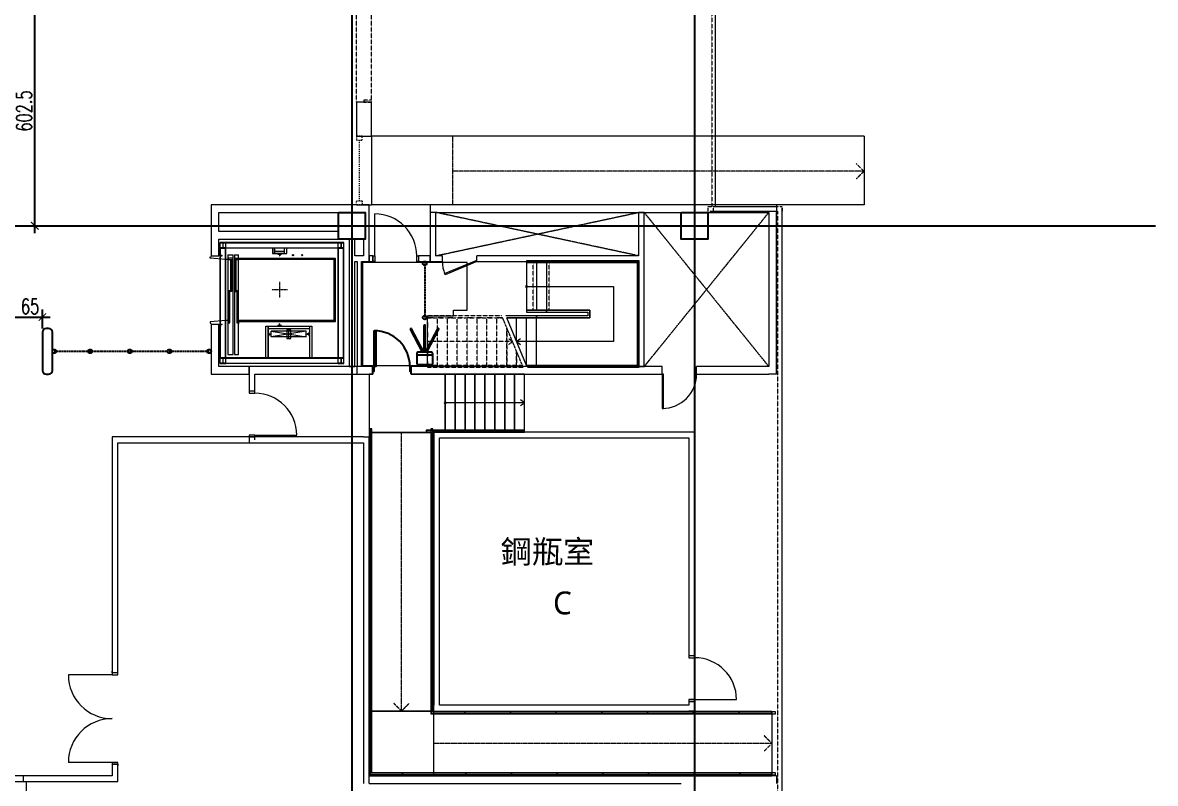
# Model space of a CAD drawing. Header units: millimetres. Extents: x -21841 to 195597, y -1659 to 112111.
# Drawn here: x 24395 to 27370, y 1535 to 3533 of the extents above; entities that cross this region are included whole.
import ezdxf
from ezdxf.enums import TextEntityAlignment as Align

# ---------------------------------------------------------------- set-up
doc = ezdxf.new("R2010")
doc.units = ezdxf.units.MM
for name, pattern in [('X-S-FAB-L10$0$CENTER', [0.017, 0.012, -0.0015, 0.002, -0.0015]), ('X-S-FAB-L10$0$COL-CEN-LIN', [3.25, 2.5, -0.25, 0.25, -0.25]), ('X-S-FAB-L10$0$HIDDEN', [0.4, 0.3, -0.1]), ('X-S-FAB-L10$0$JJP_虛線(退縮線、投影線、地下室範圍、非屬本工程、圖面分區)', [0.45, 0.3, -0.15]), ('X-S-FAB-L10$0$TAI_虛線', [5.644, 2.822, -2.822]), ('X-S-FAB-L10$0$虛線', [0.846667, 0.423333, -0.423333])]:
    doc.linetypes.add(name, pattern=pattern)
for name, color, linetype in [('0-FMCS', 6, 'Continuous'), ('X-S-FAB-L10$0$#2電梯_39_0', 8, 'Continuous'), ('X-S-FAB-L10$0$#2電梯_39_CAGE', 8, 'Continuous'), ('X-S-FAB-L10$0$#2電梯_39_CENTER', 8, 'Continuous'), ('X-S-FAB-L10$0$#2電梯_39_DIM', 8, 'Continuous'), ('X-S-FAB-L10$0$#2電梯_39_ELV', 8, 'Continuous'), ('X-S-FAB-L10$0$#2電梯_39_RC', 8, 'Continuous'), ('X-S-FAB-L10$0$#2電梯_39_STEEL2', 8, 'Continuous'), ('X-S-FAB-L10$0$#2電梯_39_WEIGHT', 8, 'Continuous'), ('X-S-FAB-L10$0$0-DIM-TXT', 8, 'Continuous'), ('X-S-FAB-L10$0$A-HIDE.50K辦公室', 8, 'Continuous'), ('X-S-FAB-L10$0$A-OBJE-2D', 8, 'X-S-FAB-L10$0$HIDDEN'), ('X-S-FAB-L10$0$A-RAIL', 8, 'Continuous'), ('X-S-FAB-L10$0$A-STRS', 8, 'Continuous'), ('X-S-FAB-L10$0$A-WALL-EX', 8, 'Continuous'), ('X-S-FAB-L10$0$A-WALL-EX.200K', 8, 'Continuous'), ('X-S-FAB-L10$0$A-WALL-IN', 8, 'Continuous'), ('X-S-FAB-L10$0$A-WALL-IN.200K', 8, 'Continuous'), ('X-S-FAB-L10$0$A-WALL-IN.200K拆除', 8, 'Continuous'), ('X-S-FAB-L10$0$A-ZONE.200K', 8, 'Continuous'), ('X-S-FAB-L10$0$BLOCK', 8, 'Continuous'), ('X-S-FAB-L10$0$CCL', 8, 'X-S-FAB-L10$0$COL-CEN-LIN'), ('X-S-FAB-L10$0$COL-S', 8, 'Continuous'), ('X-S-FAB-L10$0$Door', 8, 'Continuous'), ('X-S-FAB-L10$0$DW_Frame', 8, 'Continuous'), ('X-S-FAB-L10$0$S-SLAB-SHOW', 8, 'Continuous'), ('X-S-FAB-L10$0$管制設備-188K', 6, 'Continuous')]:
    doc.layers.add(name, color=color, linetype=linetype)
doc.styles.add('X-S-FAB-L10$0$CHINA', font='simplex.shx', dxfattribs={"width": 0.75, "bigfont": 'chineset.shx'})
doc.styles.add('X-S-FAB-L10$0$DimStyUse', font='romans.shx', dxfattribs={"width": 0.7})
doc.styles.add('X-S-FAB-L10$0$Standard', font='', dxfattribs={"width": 0.8})
doc.styles.add('X-S-FAB-L10$0$TG_NOTE_TEXT', font='simplex.shx', dxfattribs={"width": 0.75, "bigfont": 'chineset.shx'})
doc.styles.get('X-S-FAB-L10$0$Standard').set_extended_font_data('Microsoft JhengHei')

# ---------------------------------------------------------------- blocks, each defined once
blk = doc.blocks.new('X-S-FAB-L10$0$FAB2-L05')
at = {"layer": 'X-S-FAB-L10$0$CCL'}
for p, q in [((-900, 11005), (-900, 0)), ((0, 11005), (0, 0)), ((-26880, 3720), (1210, 3720))]:
    blk.add_line(p, q, dxfattribs=at)
at = {"layer": 'X-S-FAB-L10$0$COL-S'}
for points in [[(-935, 3755), (-865, 3755), (-865, 3685), (-935, 3685)], [(-35, 3755), (35, 3755), (35, 3685), (-35, 3685)]]:
    blk.add_lwpolyline(points, close=True, dxfattribs=at)
blk = doc.blocks.new('X-S-FAB-L10$0$鋼瓶室__房間編號__43_1', base_point=(26181.9, 1419.2))
at = {"layer": 'X-S-FAB-L10$0$A-ZONE.200K', "color": 154, "lineweight": 0, "style": 'X-S-FAB-L10$0$Standard'}
for tag, p in [('ROOM_NAME', (25816.5, 2173.5)), ('DUMMY_849', (25933.3, 2193.1)), ('DUMMY_850', (25790.6, 2063.3)), ('DUMMY_851', (25816.5, 2039))]:
    blk.add_attdef(tag, text='', height=60, dxfattribs=at).set_placement(p, align=Align.TOP_CENTER)
blk = doc.blocks.new('X-S-FAB-L10$0$矩形門洞口 24[45]_1')
at = {"layer": 'X-S-FAB-L10$0$Door', "color": 1, "lineweight": 0}
for p, q in [((25290, 2610), (25305, 2610)), ((25290, 2445), (25305, 2445))]:
    blk.add_line(p, q, dxfattribs=at)
blk = doc.blocks.new('X-S-FAB-L10$0$萬用門(22改)-REVISED[50]_1')
at = {"layer": 'X-S-FAB-L10$0$Door', "color": 4, "linetype": 'X-S-FAB-L10$0$JJP_虛線(退縮線、投影線、地下室範圍、非屬本工程、圖面分區)', "lineweight": 0}
for p, q in [((25271.442029, 3325), (25271.442029, 3725)), ((25290.942029, 3720), (25290.942029, 3725)), ((25290.942029, 3725), (25310.942029, 3725)), ((25310.942029, 3720), (25290.942029, 3720)), ((25310.942029, 3725), (25310.942029, 3720)), ((25310.942029, 3325), (25310.942029, 3725)), ((25310.942029, 3330), (25290.942029, 3330)), ((25290.942029, 3330), (25290.942029, 3325)), ((25290.942029, 3325), (25310.942029, 3325)), ((25310.942029, 3325), (25310.942029, 3330))]:
    blk.add_line(p, q, dxfattribs=at)
blk = doc.blocks.new('X-S-FAB-L10$0$金屬門 24[55]_1')
at = {"layer": 'X-S-FAB-L10$0$Door', "color": 1, "lineweight": 0}
for p, q in [((25320, 2921), (25320, 3031)), ((25315, 2921), (25320, 2921)), ((25315, 2906), (25315, 2921)), ((25315, 2921), (25315, 2906)), ((25315, 2921), (25315, 2906)), ((25320, 2921), (25320, 2906)), ((25430, 2906), (25430, 2921)), ((25430, 2921), (25435, 2921)), ((25435, 2921), (25435, 2906)), ((25435, 2921), (25435, 2906)), ((25435, 2921), (25435, 2906)), ((25320, 2906), (25315, 2906)), ((25435, 2906), (25430, 2906))]:
    blk.add_line(p, q, dxfattribs=at)
blk.add_arc((25320, 2921), 110, 0, 90, dxfattribs=at)
blk = doc.blocks.new('X-S-FAB-L10$0$金屬門 24[77]_1')
at = {"layer": 'X-S-FAB-L10$0$Door', "lineweight": 0}
for p, q in [((24990, 2565), (24990, 2560)), ((25005, 2565), (24990, 2565)), ((25005, 2565), (24990, 2565)), ((25005, 2565), (24990, 2565)), ((24990, 2560), (25005, 2560)), ((25005, 2560), (25005, 2565)), ((25005, 2450), (24990, 2450)), ((24990, 2450), (24990, 2445)), ((24990, 2445), (25005, 2445)), ((25005, 2445), (24990, 2445)), ((25005, 2445), (24990, 2445)), ((25005, 2445), (25005, 2450)), ((25005, 2450), (25115, 2450))]:
    blk.add_line(p, q, dxfattribs=at)
blk.add_arc((25005, 2450), 110, 0, 90, dxfattribs=at)
blk = doc.blocks.new('X-S-FAB-L10$0$萬用門(22改)-REVISED[59]_1')
at = {"layer": 'X-S-FAB-L10$0$Door', "linetype": 'X-S-FAB-L10$0$TAI_虛線', "lineweight": 0}
for p, q in [((25271.442029, 3235), (25271.442029, 3225)), ((25286.442029, 3235), (25271.442029, 3235)), ((25271.442029, 3225), (25286.442029, 3225)), ((25278.942029, 3225), (25278.942029, 3065)), ((25286.442029, 3225), (25286.442029, 3235)), ((25271.442029, 3055), (25271.442029, 3065)), ((25271.442029, 3065), (25286.442029, 3065)), ((25286.442029, 3065), (25286.442029, 3055)), ((25286.442029, 3055), (25271.442029, 3055))]:
    blk.add_line(p, q, dxfattribs=at)
blk = doc.blocks.new('X-S-FAB-L10$0$_ArchTick')
at = {"color": 0, "linetype": 'ByBlock', "const_width": 0.15}
blk.add_lwpolyline([(-0.5, -0.5), (0.5, 0.5)], dxfattribs=at)
blk = doc.blocks.new('X-S-FAB-L10')
for p, q in [((24426.711, 2980), (24426.711, 3622.5)), ((24395, 3000), (24446.711, 3000)), ((24447, 2730), (24447, 2780)), ((24362, 2760), (24467, 2760)), ((25315, 2610), (25315, 2630)), ((25415, 2610), (25415, 2630))]:
    blk.add_line(p, q)
blk.add_lwpolyline([(25318, 2630), (25318, 2724), (25322.375, 2724), (25322.375, 2630)], close=True)
blk.add_arc((25318, 2630), 94, 0, 90)
at = {"layer": 'X-S-FAB-L10$0$#2電梯_39_0', "lineweight": 0, "flags": 128}
for points in [[(24933.5, 2915.159), (24934.5, 2915.159), (24934.5, 2911.159), (24928.5, 2911.159), (24887.5, 2915.159), (24887.5, 2918.159), (24890.5, 2918.159)], [(24933.5, 2747.159), (24934.5, 2747.159), (24934.5, 2751.159), (24928.5, 2751.159), (24887.5, 2747.159), (24887.5, 2744.159), (24890.5, 2744.159)]]:
    blk.add_lwpolyline(points, dxfattribs=at)
at = {"layer": 'X-S-FAB-L10$0$#2電梯_39_CAGE', "lineweight": 0}
for p, q in [((24934, 2923.659), (24934, 2661.659)), ((24934, 2923.659), (24948, 2923.659)), ((24948, 2661.659), (24948, 2923.659)), ((24951, 2923.659), (24951, 2661.659)), ((24951, 2923.659), (24962, 2923.659)), ((24962, 2661.659), (24962, 2923.659)), ((24948, 2914.659), (24934, 2914.659)), ((24934, 2911.159), (24948, 2911.159)), ((24942.1, 2827.159), (24942.1, 2911.159)), ((24944.8, 2911.159), (24944.8, 2827.159)), ((24951, 2914.659), (25215.5, 2914.659)), ((24951, 2911.159), (24962, 2911.159)), ((24953.2, 2911.159), (24953.2, 2827.159)), ((24955.4, 2827.159), (24955.4, 2911.159)), ((24962, 2911.159), (24962, 2914.659)), ((25215.5, 2911.159), (24962, 2911.159)), ((25212, 2914.659), (25212, 2747.659)), ((25215.5, 2914.659), (25215.5, 2747.659)), ((24939.4, 2829.159), (24936.7, 2829.159)), ((24936.7, 2829.159), (24936.7, 2745.159)), ((24939.4, 2745.159), (24939.4, 2829.159)), ((24944.8, 2827.159), (24942.1, 2827.159)), ((24953.2, 2827.159), (24955.4, 2827.159)), ((24957.6, 2829.159), (24957.6, 2745.159)), ((24959.8, 2829.159), (24957.6, 2829.159)), ((24959.8, 2745.159), (24959.8, 2829.159)), ((24936.7, 2745.159), (24939.4, 2745.159)), ((24957.6, 2745.159), (24959.8, 2745.159)), ((25215.5, 2751.159), (24962, 2751.159)), ((25215.5, 2747.659), (24962, 2747.659)), ((24962, 2746.159), (24962, 2746.154)), ((24962, 2746.159), (24962, 2742.659)), ((25048, 2722.859), (25140, 2707.859)), ((25140, 2722.859), (25048, 2707.859)), ((24934, 2661.659), (24948, 2661.659)), ((24934, 2661.659), (24948, 2661.659)), ((24951, 2661.659), (24962, 2661.659))]:
    blk.add_line(p, q, dxfattribs=at)
at = {"layer": 'X-S-FAB-L10$0$#2電梯_39_CENTER', "linetype": 'X-S-FAB-L10$0$CENTER', "lineweight": 0}
for p, q in [((25090.859, 2831.159), (25049.141, 2831.159)), ((25070, 2852.177), (25070, 2810.46))]:
    blk.add_line(p, q, dxfattribs=at)
at = {"layer": 'X-S-FAB-L10$0$#2電梯_39_DIM', "lineweight": 0}
blk.add_line((25094, 2704.059), (25094, 2726.659), dxfattribs=at)
at = {"layer": 'X-S-FAB-L10$0$#2電梯_39_DIM', "lineweight": 0, "flags": 128}
blk.add_lwpolyline([(25099, 2704.059), (25099, 2726.659), (25089, 2726.659), (25089, 2704.059)], close=True, dxfattribs=at)
at = {"layer": 'X-S-FAB-L10$0$#2電梯_39_DIM', "lineweight": 0}
for centre in [(25105, 2922.659), (25129, 2922.659)]:
    blk.add_circle(centre, 1.5, dxfattribs=at)
at = {"layer": 'X-S-FAB-L10$0$#2電梯_39_ELV', "lineweight": 0}
for p, q in [((25239, 2956.159), (24914, 2956.159)), ((24914, 2941.159), (24914, 2956.159)), ((24914, 2637.659), (24914, 2956.159)), ((24929, 2637.659), (24929, 2956.159)), ((25224, 2637.659), (25224, 2956.159)), ((25239, 2637.659), (25239, 2956.159)), ((25239, 2941.159), (24914, 2941.159)), ((25239, 2652.659), (24914, 2652.659)), ((24914, 2637.659), (24914, 2652.659)), ((25239, 2637.659), (24914, 2637.659))]:
    blk.add_line(p, q, dxfattribs=at)
at = {"layer": 'X-S-FAB-L10$0$#2電梯_39_RC', "lineweight": 0}
for p, q in [((25065.55, 2926.859), (25074.45, 2926.859)), ((25065.55, 2926.859), (25065.55, 2925.359)), ((25065.55, 2925.359), (25069.2, 2925.359)), ((25069.2, 2925.359), (25069.2, 2920.659)), ((25069.2, 2920.659), (25070.8, 2920.659)), ((25070.8, 2925.359), (25070.8, 2920.659)), ((25070.8, 2925.359), (25074.45, 2925.359)), ((25074.45, 2926.859), (25074.45, 2925.359)), ((25065.55, 2736.459), (25065.55, 2737.959)), ((25069.2, 2737.959), (25065.55, 2737.959)), ((25069.2, 2737.959), (25069.2, 2742.659)), ((25070.8, 2742.659), (25069.2, 2742.659)), ((25070.8, 2737.959), (25070.8, 2742.659)), ((25074.45, 2737.959), (25070.8, 2737.959)), ((25074.45, 2736.459), (25074.45, 2737.959)), ((25039.8, 2710.909), (25039.8, 2719.809)), ((25039.8, 2719.809), (25041.3, 2719.809)), ((25039.8, 2710.909), (25041.3, 2710.909)), ((25041.3, 2716.159), (25041.3, 2719.809)), ((25041.3, 2716.159), (25046, 2716.159)), ((25041.3, 2710.909), (25041.3, 2714.559)), ((25041.3, 2714.559), (25046, 2714.559)), ((25046, 2714.559), (25046, 2716.159)), ((25140, 2722.859), (25048, 2722.859)), ((25048, 2707.859), (25048, 2722.859)), ((25140, 2707.859), (25048, 2707.859)), ((25074.45, 2736.459), (25065.55, 2736.459)), ((25140, 2707.859), (25140, 2722.859)), ((25140, 2707.859), (25140, 2722.859)), ((25142, 2716.159), (25142, 2714.559)), ((25146.7, 2716.159), (25142, 2716.159)), ((25146.7, 2714.559), (25142, 2714.559)), ((25146.7, 2719.809), (25146.7, 2716.159)), ((25148.2, 2719.809), (25146.7, 2719.809)), ((25146.7, 2714.559), (25146.7, 2710.909)), ((25148.2, 2710.909), (25146.7, 2710.909)), ((25148.2, 2719.809), (25148.2, 2710.909))]:
    blk.add_line(p, q, dxfattribs=at)
at = {"layer": 'X-S-FAB-L10$0$#2電梯_39_STEEL2', "lineweight": 0, "flags": 128}
for points in [[(24929, 2956.159), (24914, 2956.159)], [(25239, 2956.159), (25224, 2956.159)], [(25239, 2955.259), (25239, 2956.159)], [(25239, 2941.159), (25239, 2942.059)], [(25239, 2651.759), (25239, 2652.659)], [(24914, 2637.659), (24929, 2637.659)], [(25224, 2637.659), (25239, 2637.659)], [(25239, 2637.659), (25239, 2638.559)]]:
    blk.add_lwpolyline(points, dxfattribs=at)
for points in [[(24914, 2956.159), (24914, 2955.259), (24920.225, 2955.259, -0.41421356), (24921.2, 2954.284), (24921.2, 2943.034, -0.41421356), (24920.225, 2942.059), (24914, 2942.059), (24914, 2941.159), (24929, 2941.159), (24929, 2942.059), (24922.775, 2942.059, -0.41421356), (24921.8, 2943.034), (24921.8, 2954.284, -0.41421356), (24922.775, 2955.259), (24929, 2955.259), (24929, 2956.159)], [(25224, 2956.159), (25224, 2955.259), (25230.225, 2955.259, -0.41421356), (25231.2, 2954.284), (25231.2, 2943.034, -0.41421356), (25230.225, 2942.059), (25224, 2942.059), (25224, 2941.159), (25239, 2941.159)], [(25239, 2942.059), (25232.775, 2942.059, -0.41421356), (25231.8, 2943.034), (25231.8, 2954.284, -0.41421356), (25232.775, 2955.259), (25239, 2955.259)], [(24929, 2637.659), (24929, 2638.559), (24922.775, 2638.559, -0.41421356), (24921.8, 2639.534), (24921.8, 2650.784, -0.41421356), (24922.775, 2651.759), (24929, 2651.759), (24929, 2652.659), (24914, 2652.659), (24914, 2651.759), (24920.225, 2651.759, -0.41421356), (24921.2, 2650.784), (24921.2, 2639.534, -0.41421356), (24920.225, 2638.559), (24914, 2638.559), (24914, 2637.659)], [(25239, 2652.659), (25224, 2652.659), (25224, 2651.759), (25230.225, 2651.759, -0.41421356), (25231.2, 2650.784), (25231.2, 2639.534, -0.41421356), (25230.225, 2638.559), (25224, 2638.559), (25224, 2637.659)], [(25239, 2638.559), (25232.775, 2638.559, -0.41421356), (25231.8, 2639.534), (25231.8, 2650.784, -0.41421356), (25232.775, 2651.759), (25239, 2651.759)]]:
    blk.add_lwpolyline(points, format="xyb", dxfattribs=at)
at = {"layer": 'X-S-FAB-L10$0$#2電梯_39_WEIGHT', "lineweight": 0}
for p, q in [((24929, 2955.159), (25224, 2955.159)), ((24914.2, 2926.159), (24914, 2926.159)), ((24914, 2926.159), (24914, 2921.159)), ((24914, 2921.159), (24919, 2921.159)), ((24914.5, 2922.309), (24914.5, 2925.859)), ((24915, 2652.659), (24915, 2941.159)), ((24918.7, 2921.659), (24915.15, 2921.659)), ((24919, 2921.159), (24919, 2921.359)), ((24928, 2652.659), (24928, 2941.159)), ((24929, 2942.159), (25224, 2942.159)), ((25051, 2941.159), (25051, 2926.859)), ((25051, 2926.859), (25089, 2926.859)), ((25056.9, 2926.859), (25056.9, 2941.159)), ((25057.5, 2926.859), (25057.5, 2941.159)), ((25057.5, 2933.359), (25082.5, 2933.359)), ((25057.5, 2927.459), (25082.5, 2927.459)), ((25082.5, 2926.859), (25082.5, 2941.159)), ((25083.1, 2926.859), (25083.1, 2941.159)), ((25089, 2926.859), (25089, 2941.159)), ((25225, 2652.659), (25225, 2941.159)), ((25238, 2652.659), (25238, 2941.159)), ((24914, 2741.159), (24919, 2741.159)), ((24914, 2736.159), (24914, 2741.159)), ((24914.5, 2740.009), (24914.5, 2736.459)), ((24918.7, 2740.659), (24915.15, 2740.659)), ((24919, 2741.159), (24919, 2740.959)), ((24914.2, 2736.159), (24914, 2736.159)), ((25033.3, 2652.659), (25033.3, 2736.459)), ((25033.3, 2736.459), (25154.7, 2736.459)), ((25039.2, 2736.459), (25039.2, 2652.659)), ((25039.8, 2736.459), (25039.8, 2652.659)), ((25039.8, 2735.859), (25148.2, 2735.859)), ((25039.8, 2729.959), (25148.2, 2729.959)), ((25148.2, 2736.459), (25148.2, 2652.659)), ((25148.8, 2736.459), (25148.8, 2652.659)), ((25154.7, 2736.459), (25154.7, 2652.659)), ((24929, 2651.659), (25224, 2651.659)), ((24929, 2638.659), (25224, 2638.659))]:
    blk.add_line(p, q, dxfattribs=at)
for centre, radius, start, end in [((24914.2, 2925.859), 0.3, 0, 90), ((24915.15, 2922.309), 0.65, 180, 270), ((24918.7, 2921.359), 0.3, 0, 90), ((24915.15, 2740.009), 0.65, 90, 180), ((24918.7, 2740.959), 0.3, 270, 0), ((24914.2, 2736.459), 0.3, 270, 0)]:
    blk.add_arc(centre, radius, start, end, dxfattribs=at)
at = {"layer": 'X-S-FAB-L10$0$A-HIDE.50K辦公室', "lineweight": 0}
for p, q in [((25005, 2445), (24990, 2445)), ((24990, 2445), (24990, 2430)), ((24990, 2430), (25005, 2430))]:
    blk.add_line(p, q, dxfattribs=at)
at = {"layer": 'X-S-FAB-L10$0$A-OBJE-2D', "lineweight": 0}
for p, q in [((25524.5, 3055), (25524.5, 3235)), ((26604.5, 3143.163), (26584.5, 3163.163)), ((26604.5, 3143.163), (26584.5, 3123.163)), ((25390, 1725), (25370, 1745)), ((25390, 1725), (25410, 1745)), ((26363, 1640), (26343, 1660)), ((26363, 1640), (26343, 1620))]:
    blk.add_line(p, q, dxfattribs=at)
at = {"layer": 'X-S-FAB-L10$0$A-OBJE-2D', "linetype": 'X-S-FAB-L10$0$HIDDEN', "lineweight": 0}
for p, q in [((25480, 2921), (26012.5, 3035)), ((26012.5, 2921), (25480, 3035)), ((26027.5, 2630), (26355, 3035)), ((26355, 2630), (26027.5, 3035))]:
    blk.add_line(p, q, dxfattribs=at)
at = {"layer": 'X-S-FAB-L10$0$A-OBJE-2D', "lineweight": 0, "flags": 128}
for points in [[(26604.5, 3143.163), (25524.5, 3143.163)], [(25390, 1725), (25390, 2457)], [(26363, 1640), (25475, 1640)]]:
    blk.add_lwpolyline(points, dxfattribs=at)
at = {"layer": 'X-S-FAB-L10$0$A-RAIL', "lineweight": 0}
for p, q in [((25312.5, 2466.103), (25307.5, 2466.103)), ((25307.5, 2466.103), (25307.5, 2457)), ((25307.5, 2457), (25307.5, 1725)), ((25311.75, 2456), (25308.25, 2456)), ((25308.25, 2456), (25308.25, 1725)), ((25311.75, 2456), (25308.25, 2456)), ((25308.25, 2456), (25308.25, 1725)), ((25311.75, 1725), (25311.75, 2456)), ((25311.75, 1725), (25311.75, 2456)), ((25312.5, 2457), (25312.5, 2466.103)), ((25312.5, 1725), (25312.5, 2457)), ((25455, 2462.5), (25455, 2457.5)), ((25505, 2462.5), (25455, 2462.5)), ((25455, 2457.5), (25505, 2457.5)), ((25456, 2461.75), (25456, 2458.25)), ((25505, 2461.75), (25456, 2461.75)), ((25456, 2461.75), (25456, 2458.25)), ((25505, 2461.75), (25456, 2461.75)), ((25456, 2458.25), (25505, 2458.25)), ((25456, 2458.25), (25505, 2458.25)), ((25472.5, 2466.103), (25467.5, 2466.103)), ((25467.5, 2466.103), (25467.5, 2457)), ((25467.5, 2457), (25467.5, 1717.5)), ((25471.75, 2456), (25468.25, 2456)), ((25468.25, 2456), (25468.25, 1718.25)), ((25471.75, 2456), (25468.25, 2456)), ((25468.25, 2456), (25468.25, 1718.25)), ((25471.75, 1721.75), (25471.75, 2456)), ((25471.75, 1721.75), (25471.75, 2456)), ((25472.5, 2457), (25472.5, 2466.103)), ((25472.5, 1722.5), (25472.5, 2457)), ((25713, 2462.5), (25505, 2462.5)), ((25712, 2461.75), (25505, 2461.75)), ((25712, 2461.75), (25505, 2461.75)), ((25505, 2458.25), (25712, 2458.25)), ((25505, 2458.25), (25712, 2458.25)), ((25505, 2457.5), (25713, 2457.5)), ((25712, 2458.25), (25712, 2461.75)), ((25712, 2458.25), (25712, 2461.75)), ((25713, 2457.5), (25713, 2462.5)), ((25307.5, 1725), (25307.5, 1557.5)), ((25308.25, 1725), (25308.25, 1558.25)), ((25308.25, 1725), (25308.25, 1558.25)), ((25311.75, 1561.75), (25311.75, 1725)), ((25311.75, 1561.75), (25311.75, 1725)), ((25312.5, 1562.5), (25312.5, 1725)), ((25467.5, 1717.5), (26363, 1717.5)), ((25468.25, 1718.25), (26362, 1718.25)), ((25468.25, 1718.25), (26362, 1718.25)), ((26362, 1721.75), (25471.75, 1721.75)), ((26362, 1721.75), (25471.75, 1721.75)), ((26363, 1722.5), (25472.5, 1722.5)), ((26362, 1718.25), (26362, 1721.75)), ((26362, 1718.25), (26362, 1721.75)), ((26372.103, 1722.5), (26363, 1722.5)), ((26363, 1717.5), (26372.103, 1717.5)), ((26372.103, 1717.5), (26372.103, 1722.5)), ((25307.5, 1557.5), (25475, 1557.5)), ((25308.25, 1558.25), (25475, 1558.25)), ((25308.25, 1558.25), (25475, 1558.25)), ((25475, 1561.75), (25311.75, 1561.75)), ((25475, 1561.75), (25311.75, 1561.75)), ((25475, 1562.5), (25312.5, 1562.5)), ((26363, 1562.5), (25475, 1562.5)), ((26362, 1561.75), (25475, 1561.75)), ((26362, 1561.75), (25475, 1561.75)), ((25475, 1558.25), (26362, 1558.25)), ((25475, 1558.25), (26362, 1558.25)), ((25475, 1557.5), (26363, 1557.5)), ((26362, 1558.25), (26362, 1561.75)), ((26362, 1558.25), (26362, 1561.75)), ((26372.103, 1562.5), (26363, 1562.5)), ((26363, 1557.5), (26372.103, 1557.5)), ((26372.103, 1557.5), (26372.103, 1562.5))]:
    blk.add_line(p, q, dxfattribs=at)
at = {"layer": 'X-S-FAB-L10$0$A-RAIL', "lineweight": 0, "flags": 128}
for points in [[(25311.25, 2451, 1), (25308.75, 2451, 1)], [(25471.25, 2448.5, 1), (25468.75, 2448.5, 1)], [(25480, 2458.75, 1), (25480, 2461.25, 1)], [(25609, 2458.75, 1), (25609, 2461.25, 1)], [(25311.25, 2331, 1), (25308.75, 2331, 1)], [(25471.25, 2328.5, 1), (25468.75, 2328.5, 1)], [(25311.25, 2211, 1), (25308.75, 2211, 1)], [(25471.25, 2208.5, 1), (25468.75, 2208.5, 1)], [(25311.25, 2091, 1), (25308.75, 2091, 1)], [(25471.25, 2088.5, 1), (25468.75, 2088.5, 1)], [(25311.25, 1971, 1), (25308.75, 1971, 1)], [(25471.25, 1968.5, 1), (25468.75, 1968.5, 1)], [(25311.25, 1851, 1), (25308.75, 1851, 1)], [(25471.25, 1848.5, 1), (25468.75, 1848.5, 1)], [(25311.25, 1731, 1), (25308.75, 1731, 1)], [(25471.25, 1728.5, 1), (25468.75, 1728.5, 1)], [(25556.5, 1721.25, 1), (25556.5, 1718.75, 1)], [(25676.5, 1721.25, 1), (25676.5, 1718.75, 1)], [(25796.5, 1721.25, 1), (25796.5, 1718.75, 1)], [(25916.5, 1721.25, 1), (25916.5, 1718.75, 1)], [(26036.5, 1721.25, 1), (26036.5, 1718.75, 1)], [(26156.5, 1721.25, 1), (26156.5, 1718.75, 1)], [(26276.5, 1721.25, 1), (26276.5, 1718.75, 1)], [(25311.25, 1642.5, 1), (25308.75, 1642.5, 1)], [(25392.5, 1561.25, 1), (25392.5, 1558.75, 1)], [(25559, 1561.25, 1), (25559, 1558.75, 1)], [(25679, 1561.25, 1), (25679, 1558.75, 1)], [(25799, 1561.25, 1), (25799, 1558.75, 1)], [(25919, 1561.25, 1), (25919, 1558.75, 1)], [(26039, 1561.25, 1), (26039, 1558.75, 1)], [(26159, 1561.25, 1), (26159, 1558.75, 1)], [(26279, 1561.25, 1), (26279, 1558.75, 1)]]:
    blk.add_lwpolyline(points, format="xyb", close=True, dxfattribs=at)
at = {"layer": 'X-S-FAB-L10$0$A-STRS', "lineweight": 0}
for p, q in [((25770.5, 2908), (25718.5, 2908)), ((25718.5, 2908), (25718.5, 2903)), ((25718.5, 2903), (25770.5, 2903)), ((25718.5, 2903), (25718.5, 2778)), ((25770.5, 2903), (25718.5, 2903)), ((25744.5, 2903), (25718.5, 2903)), ((25744.5, 2903), (25744.5, 2778)), ((25770.5, 2903), (25744.5, 2903)), ((25770.5, 2903), (25770.5, 2908)), ((25796.5, 2908), (25770.5, 2908)), ((25770.5, 2908), (25770.5, 2903)), ((25770.5, 2903), (25796.5, 2903)), ((25777.957, 2903), (25770.5, 2903)), ((25770.5, 2903), (25770.5, 2778)), ((25796.5, 2903), (25770.5, 2903)), ((25796.5, 2903), (25777.957, 2903)), ((26014.5, 2908), (25796.5, 2908)), ((25796.5, 2903), (26009.5, 2903)), ((26009.5, 2903), (25796.5, 2903)), ((26009.5, 2903), (25796.5, 2903)), ((26009.5, 2903), (26009.5, 2633)), ((26009.5, 2633), (26009.5, 2903)), ((26009.5, 2633), (26009.5, 2903)), ((26014.5, 2628), (26014.5, 2908)), ((25718.5, 2840.5), (25947, 2840.5)), ((25947, 2840.5), (25947, 2695.5)), ((25770.5, 2778), (25718.5, 2778)), ((25718.5, 2778), (25718.5, 2773)), ((25718.5, 2778), (25770.5, 2778)), ((25718.5, 2778), (25744.5, 2778)), ((25718.5, 2773), (25770.5, 2773)), ((25744.5, 2778), (25770.5, 2778)), ((25770.5, 2773), (25770.5, 2778)), ((25796.5, 2778), (25770.5, 2778)), ((25770.5, 2778), (25770.5, 2773)), ((25770.5, 2778), (25777.957, 2778)), ((25770.5, 2778), (25796.5, 2778)), ((25770.5, 2773), (25796.5, 2773)), ((25777.957, 2778), (25796.5, 2778)), ((25884.5, 2778), (25796.5, 2778)), ((25796.5, 2778), (25884.5, 2778)), ((25796.5, 2778), (25884.5, 2778)), ((25796.5, 2773), (25879.5, 2773)), ((25879.5, 2773), (25879.5, 2763)), ((25884.5, 2758), (25884.5, 2778)), ((25884.5, 2778), (25884.5, 2758)), ((25884.5, 2778), (25884.5, 2758)), ((25744.5, 2763), (25664.42, 2763)), ((25666.5, 2758), (25744.5, 2758)), ((25744.5, 2758), (25666.5, 2758)), ((25692.5, 2758), (25666.5, 2758)), ((25718.5, 2633), (25666.5, 2758)), ((25692.5, 2695.5), (25692.5, 2758)), ((25718.5, 2758), (25692.5, 2758)), ((25718.5, 2633), (25718.5, 2758)), ((25744.5, 2758), (25718.5, 2758)), ((25770.5, 2763), (25744.5, 2763)), ((25744.5, 2763), (25744.5, 2758)), ((25744.5, 2758), (25744.5, 2763)), ((25744.5, 2758), (25770.5, 2758)), ((25770.5, 2758), (25744.5, 2758)), ((25744.5, 2633), (25744.5, 2758)), ((25770.5, 2758), (25744.5, 2758)), ((25879.5, 2763), (25770.5, 2763)), ((25770.5, 2758), (25884.5, 2758)), ((25884.5, 2758), (25770.5, 2758)), ((25884.5, 2758), (25770.5, 2758)), ((25702.5, 2703), (25692.5, 2695.5)), ((25947, 2695.5), (25692.5, 2695.5)), ((25692.5, 2695.5), (25702.5, 2688)), ((25744.5, 2633), (25718.5, 2633)), ((25718.5, 2633), (25744.5, 2633)), ((25718.5, 2633), (25744.5, 2633)), ((25720.58, 2628), (25744.5, 2628)), ((25770.5, 2633), (25744.5, 2633)), ((25744.5, 2633), (25744.5, 2628)), ((25744.5, 2628), (25744.5, 2633)), ((25744.5, 2633), (25770.5, 2633)), ((25744.5, 2633), (25770.5, 2633)), ((25744.5, 2628), (25770.5, 2628)), ((26009.5, 2633), (25770.5, 2633)), ((25770.5, 2633), (26009.5, 2633)), ((25770.5, 2633), (26009.5, 2633)), ((25770.5, 2628), (26014.5, 2628)), ((25531, 2610), (25505, 2610)), ((25505, 2610), (25505, 2460)), ((25557, 2610), (25531, 2610)), ((25531, 2610), (25531, 2460)), ((25531, 2460), (25531, 2610)), ((25583, 2610), (25557, 2610)), ((25557, 2610), (25557, 2460)), ((25557, 2460), (25557, 2610)), ((25609, 2610), (25583, 2610)), ((25583, 2610), (25583, 2460)), ((25583, 2460), (25583, 2610)), ((25635, 2610), (25609, 2610)), ((25609, 2610), (25609, 2460)), ((25609, 2460), (25609, 2610)), ((25661, 2610), (25635, 2610)), ((25635, 2610), (25635, 2460)), ((25635, 2460), (25635, 2610)), ((25687, 2610), (25661, 2610)), ((25661, 2610), (25661, 2460)), ((25661, 2460), (25661, 2610)), ((25713, 2610), (25687, 2610)), ((25687, 2610), (25687, 2460)), ((25687, 2460), (25687, 2610)), ((25713, 2460), (25713, 2610)), ((25531, 2535), (25505, 2535)), ((25687, 2535), (25531, 2535)), ((25713, 2535), (25687, 2535)), ((25713, 2535), (25703, 2542.5)), ((25703, 2527.5), (25713, 2535)), ((25505, 2460), (25531, 2460)), ((25531, 2460), (25557, 2460)), ((25557, 2460), (25583, 2460)), ((25583, 2460), (25609, 2460)), ((25609, 2460), (25635, 2460)), ((25635, 2460), (25661, 2460)), ((25661, 2460), (25687, 2460)), ((25687, 2460), (25713, 2460))]:
    blk.add_line(p, q, dxfattribs=at)
at = {"layer": 'X-S-FAB-L10$0$A-STRS', "linetype": 'X-S-FAB-L10$0$JJP_虛線(退縮線、投影線、地下室範圍、非屬本工程、圖面分區)', "lineweight": 0}
for p, q in [((25736.068, 2778), (25736.068, 2903)), ((25777.957, 2778), (25777.957, 2903)), ((25653.589, 2763), (25458.5, 2763)), ((25458.5, 2763), (25458.5, 2758)), ((25458.5, 2758), (25655.669, 2758)), ((25484.5, 2633), (25484.5, 2758)), ((25510.5, 2633), (25510.5, 2758)), ((25536.5, 2633), (25536.5, 2758)), ((25562.5, 2633), (25562.5, 2758)), ((25588.5, 2633), (25588.5, 2758)), ((25614.5, 2633), (25614.5, 2758)), ((25640.5, 2633), (25640.5, 2758)), ((25707.669, 2633), (25655.669, 2758)), ((25744.5, 2633), (25744.5, 2758)), ((25666.5, 2633), (25666.5, 2731.964)), ((25666.5, 2731.964), (25666.5, 2633)), ((25666.5, 2633), (25666.5, 2731.964)), ((25681.669, 2695.5), (25458.5, 2695.5)), ((25681.669, 2695.5), (25671.669, 2703)), ((25671.669, 2688), (25681.669, 2695.5)), ((25692.5, 2633), (25692.5, 2669.464)), ((25692.5, 2669.464), (25692.5, 2633)), ((25692.5, 2633), (25692.5, 2669.464)), ((25707.669, 2633), (25458.5, 2633)), ((25458.5, 2633), (25458.5, 2628)), ((25458.5, 2628), (25709.749, 2628))]:
    blk.add_line(p, q, dxfattribs=at)
at = {"layer": 'X-S-FAB-L10$0$A-STRS', "linetype": 'X-S-FAB-L10$0$虛線', "lineweight": 0}
for p, q in [((25458.5, 2758), (25458.5, 2633)), ((25655.669, 2758), (25458.5, 2758))]:
    blk.add_line(p, q, dxfattribs=at)
at = {"layer": 'X-S-FAB-L10$0$A-STRS', "lineweight": 0, "flags": 128}
for points in [[(25718.5, 2838, 1), (25718.5, 2843, 1)], [(25505, 2532.5, 1), (25505, 2537.5, 1)]]:
    blk.add_lwpolyline(points, format="xyb", close=True, dxfattribs=at)
at = {"layer": 'X-S-FAB-L10$0$A-WALL-EX', "lineweight": 0}
for p, q in [((25310.942, 3325), (25271.442, 3325)), ((25290, 2610), (25305, 2610)), ((25005, 2565), (24990, 2565)), ((25005, 2445), (24990, 2445)), ((25290, 2445), (25305, 2445))]:
    blk.add_line(p, q, dxfattribs=at)
at = {"layer": 'X-S-FAB-L10$0$A-WALL-EX', "linetype": 'X-S-FAB-L10$0$JJP_虛線(退縮線、投影線、地下室範圍、非屬本工程、圖面分區)', "lineweight": 0}
for p, q in [((26378, 3050), (26208.786, 3050)), ((26390, 3050), (26378, 3050)), ((26390, 3038), (26390, 3050)), ((26390, -253), (26390, 3038))]:
    blk.add_line(p, q, dxfattribs=at)
at = {"layer": 'X-S-FAB-L10$0$A-WALL-EX', "linetype": 'X-S-FAB-L10$0$JJP_虛線(退縮線、投影線、地下室範圍、非屬本工程、圖面分區)', "lineweight": 0, "flags": 128}
for points in [[(26205, 9045), (26205, 3050)], [(26215, 3050), (26215, 9055)], [(26205, 3050), (26195.038, 3050)], [(26195.038, 3050), (26195.038, 3038)], [(26195.038, 3038), (26378, 3038)], [(26390.003, 3050.003), (26208.786, 3050.003)], [(26208.786, 3050.003), (26208.786, 3050)], [(26208.786, 3050), (26208.786, 3038)], [(26208.786, 3038), (26378, 3038)], [(26390, 3050), (26215, 3050)], [(26378, 3038), (26378, -253)], [(26378, 3038), (26378, -253)], [(26390, 3050), (26390, 3038)], [(26390, -265), (26390, 3038)], [(26390.003, 3050.003), (26390.003, 3050)], [(26390.003, -265.003), (26390.003, 3050)]]:
    blk.add_lwpolyline(points, dxfattribs=at)
at = {"layer": 'X-S-FAB-L10$0$A-WALL-EX', "lineweight": 0, "flags": 128}
for points in [[(26215, 3050), (26215, 9055)], [(26215, 3050), (26215, 9055)], [(25271.442, 3325), (25271.442, 3235)], [(25310.942, 3235), (25310.942, 3325)], [(25271.442, 3235), (25310.942, 3235)], [(26205, 3055), (25465, 3055)], [(25480, 3035), (26125, 3035)], [(26195, 3035), (26205, 3035)], [(26375, 3055), (26205, 3055)], [(26205, 3035), (26355, 3035)], [(26355, 3035), (26355, 2630)], [(26375, 3055), (26375, 3035)], [(26375, 2610), (26375, 3035)], [(24990, 2630), (24990, 2610)], [(24990, 2610), (24990, 2565)], [(25005, 2565), (25005, 2610)], [(25305, 2610), (25305, 1555)], [(25305, 2610), (25305, 1555)], [(26375, 2610), (26355, 2610)], [(24990, 2445), (24990, 2437.5)], [(25290, 2445), (25005, 2445)], [(25005, 2437.5), (25005, 2445)], [(25305, 2460), (25305, 1555)], [(25305, 2460), (25305, 1555)], [(25305, 1535), (25305, 2445)], [(25005, 2430), (25290, 2430)], [(25290, 2430), (25290, 1535)], [(26375, 1555), (25305, 1555)], [(26375, 1555), (26375, 1535)], [(25305, 1535), (26125, 1535)]]:
    blk.add_lwpolyline(points, dxfattribs=at)
at = {"layer": 'X-S-FAB-L10$0$A-WALL-EX.200K', "lineweight": 0}
for p, q in [((25271.442, 3235), (25310.942, 3235)), ((25271.442, 3055), (25310.942, 3055)), ((25475, 2457.5), (25490, 2457.5)), ((25475, 2457.5), (25475, 1740)), ((26145, 2457.5), (25490, 2457.5)), ((25490, 1740), (25490, 2442.5)), ((25490, 2442.5), (26145, 2442.5)), ((26160, 2457.5), (26145, 2457.5)), ((26145, 2442.5), (26145, 1870)), ((26160, 2457), (26160, 1725)), ((26160, 1870), (26145, 1870)), ((25475, 1725), (25475, 1740)), ((26145, 1740), (25490, 1740)), ((26160, 1750), (26145, 1750)), ((26145, 1750), (26145, 1740)), ((26160, 1725), (26160, 1750)), ((25475, 1725), (26145, 1725)), ((26160, 1725), (26145, 1725))]:
    blk.add_line(p, q, dxfattribs=at)
at = {"layer": 'X-S-FAB-L10$0$A-WALL-EX.200K', "lineweight": 0, "flags": 128}
for points in [[(25271.442, 3236), (25271.442, 3235)], [(25310.942, 3235), (25310.942, 3236)]]:
    blk.add_lwpolyline(points, dxfattribs=at)
at = {"layer": 'X-S-FAB-L10$0$A-WALL-IN', "lineweight": 0}
for p, q in [((25271.5, 3055), (24890, 3055)), ((24890, 3055), (24890, 2921)), ((24910, 3035), (25225, 3035)), ((24910, 2985), (24910, 3035)), ((25290, 3055), (25286.5, 3055)), ((25480, 3035), (25465, 3035)), ((25480, 3035), (25465, 3035)), ((24910, 2921), (24910, 2965)), ((24890, 2921), (24910, 2921)), ((25315, 2921), (25315, 2906)), ((25435, 2921), (25435, 2906)), ((25497.5, 2906), (25497.5, 2921)), ((25587.5, 2906), (25587.5, 2921)), ((24890, 2741), (24910, 2741)), ((24890, 2741), (24890, 2610)), ((24910, 2630), (24910, 2741)), ((24990, 2630), (24910, 2630)), ((24990, 2610), (24990, 2630)), ((25285, 2630), (25273.7, 2630)), ((25285, 2630), (25273.7, 2630)), ((25273.7, 2610), (25273.7, 2630)), ((25315, 2630), (25285, 2630)), ((26075, 2630), (25415, 2630)), ((26075, 2610), (26075, 2630)), ((26165, 2610), (26165, 2630)), ((26355, 2630), (26165, 2630)), ((24890, 2610), (24990, 2610)), ((25273.7, 2610), (25315, 2610)), ((25415, 2610), (26075, 2610)), ((26165, 2610), (26355, 2610)), ((24397.5, 1555), (24330, 1555)), ((24185, 1540), (24397.5, 1540)), ((24405, -35), (24405, 1540))]:
    blk.add_line(p, q, dxfattribs=at)
at = {"layer": 'X-S-FAB-L10$0$A-WALL-IN', "lineweight": 0, "flags": 128}
for points in [[(25305, 3055), (25290, 3055)], [(25305, 2921), (25305, 3055)], [(25465, 3055), (25465, 3035)], [(25465, 3035), (25465, 2906)], [(25480, 2921), (25480, 3035)], [(26027.5, 3035), (26012.5, 3035)], [(26012.5, 3035), (26012.5, 2921)], [(26027.5, 2630), (26027.5, 3035)], [(25225, 2985), (24910, 2985)], [(24910, 2965), (25225, 2965)], [(25252.5, 2965), (25252.5, 2630)], [(25267.5, 2921), (25267.5, 2965)], [(25290, 2965), (25290, 2921)], [(25290, 2921), (25267.5, 2921)], [(25305, 2906), (25305, 2921)], [(25315, 2921), (25305, 2921)], [(25305, 2921), (25305, 2906)], [(25465, 2921), (25435, 2921)], [(25465, 2906), (25465, 2921)], [(25497.5, 2921), (25480, 2921)], [(26012.5, 2921), (25587.5, 2921)], [(25267.5, 2906), (25273.7, 2906)], [(25267.5, 2630), (25267.5, 2906)], [(25273.7, 2906), (25273.7, 2630)], [(25285, 2906), (25305, 2906)], [(25285, 2630), (25285, 2906)], [(25305, 2906), (25315, 2906)], [(25435, 2906), (25465, 2906)], [(25465, 2906), (25480, 2906)], [(25480, 2906), (25497.5, 2906)], [(25587.5, 2906), (26012.5, 2906)], [(26012.5, 2906), (26012.5, 2630)], [(25273.7, 2630), (24990, 2630)], [(25252.5, 2630), (25267.5, 2630)], [(25273.7, 2610), (25273.7, 2630)], [(26012.5, 2630), (26027.5, 2630)], [(25005, 2610), (25273.7, 2610)]]:
    blk.add_lwpolyline(points, dxfattribs=at)
at = {"layer": 'X-S-FAB-L10$0$A-WALL-IN.200K', "lineweight": 0}
for p, q in [((24990, 2445), (24630, 2445)), ((24630, 2445), (24630, 1825)), ((24990, 2445), (24990, 2430)), ((24645, 2430), (24990, 2430)), ((24645, 1825), (24645, 2430)), ((24630, 1585), (24630, 1580.7)), ((24645, 1585), (24630, 1585)), ((24630, 1585), (24630, 1555)), ((24645, 1585), (24645, 1580.7)), ((24645, 1540), (24645, 1585)), ((24630, 1555), (24397.5, 1555)), ((24397.5, 1540), (24397.5, 1555)), ((24397.5, 1540), (24645, 1540))]:
    blk.add_line(p, q, dxfattribs=at)
at = {"layer": 'X-S-FAB-L10$0$A-WALL-IN.200K拆除', "lineweight": 0}
blk.add_line((25290, 1537.5), (25290, 1535), dxfattribs=at)
at = {"layer": 'X-S-FAB-L10$0$COL-S'}
for p, q in [((25225, 3035), (25295, 3035)), ((25225, 2965), (25225, 3035)), ((25295, 3035), (25295, 2965)), ((26125, 3035), (26195, 3035)), ((26125, 2965), (26125, 3035)), ((26195, 3035), (26195, 2965)), ((25295, 2965), (25225, 2965)), ((26195, 2965), (26125, 2965))]:
    blk.add_line(p, q, dxfattribs=at)
at = {"layer": 'X-S-FAB-L10$0$Door', "lineweight": 0}
for p, q in [((24890, 2921), (24910, 2921)), ((25497.5, 2906), (25497.5, 2921)), ((25587.5, 2906), (25587.5, 2921)), ((25503.294, 2874.09), (25586.344, 2908.768)), ((25587.5, 2906), (25504.449, 2871.321)), ((25584.5, 2906), (25587.5, 2906)), ((25504.449, 2871.321), (25503.294, 2874.09)), ((24890, 2741), (24910, 2741)), ((26075, 2610), (26075, 2630)), ((26165, 2610), (26165, 2630)), ((26075, 2610), (26075, 2520)), ((26078, 2610), (26075, 2610)), ((26078, 2520), (26078, 2610)), ((26075, 2520), (26078, 2520)), ((26145, 1870), (26145, 1865)), ((26160, 1870), (26145, 1870)), ((26160, 1870), (26145, 1870)), ((26160, 1870), (26145, 1870)), ((26145, 1865), (26160, 1865)), ((26160, 1865), (26160, 1870)), ((24630, 1820), (24515, 1820)), ((24630, 1825), (24630, 1829.3)), ((24630, 1825), (24630, 1829.3)), ((24630, 1825), (24630, 1820)), ((24645, 1825), (24630, 1825)), ((24645, 1825), (24630, 1825)), ((24645, 1825), (24630, 1825)), ((24630, 1820), (24645, 1820)), ((24645, 1825), (24645, 1829.3)), ((24645, 1825), (24645, 1829.3)), ((24645, 1820), (24645, 1825)), ((26160, 1755), (26145, 1755)), ((26145, 1755), (26145, 1750)), ((26145, 1750), (26160, 1750)), ((26160, 1750), (26145, 1750)), ((26160, 1750), (26145, 1750)), ((26160, 1750), (26160, 1755)), ((26160, 1755), (26270, 1755)), ((24630, 1590), (24515, 1590)), ((24645, 1590), (24630, 1590)), ((24630, 1590), (24630, 1585)), ((24630, 1585), (24645, 1585)), ((24645, 1585), (24630, 1585)), ((24645, 1585), (24630, 1585)), ((24630, 1585), (24630, 1580.7)), ((24630, 1585), (24630, 1580.7)), ((24645, 1585), (24645, 1590)), ((24645, 1585), (24645, 1580.7)), ((24645, 1585), (24645, 1580.7))]:
    blk.add_line(p, q, dxfattribs=at)
for centre, radius, start, end in [((25587.5, 2906), 90, 180, 200.753294), ((26075, 2610), 90, 270, 0), ((26160, 1755), 110, 0, 90), ((24630, 1820), 115, 180, 270), ((24630, 1590), 115, 90, 180)]:
    blk.add_arc(centre, radius, start, end, dxfattribs=at)
at = {"layer": 'X-S-FAB-L10$0$DW_Frame'}
for points in [[(25315, 2618), (25318, 2618), (25318, 2630), (25315, 2630)], [(25415, 2630), (25412, 2630), (25412, 2618), (25415, 2618)]]:
    blk.add_lwpolyline(points, dxfattribs=at)
at = {"layer": 'X-S-FAB-L10$0$S-SLAB-SHOW', "lineweight": 0}
for p, q in [((25315, 2610), (25305, 2610)), ((25305, 2610), (25305, 2457)), ((25505, 2610), (25415, 2610)), ((25505, 2460), (25505, 2610)), ((25305, 2457), (25475.029, 2457)), ((25475.029, 2457), (25475.029, 2460)), ((25475.029, 2460), (25505, 2460))]:
    blk.add_line(p, q, dxfattribs=at)
at = {"layer": 'X-S-FAB-L10$0$S-SLAB-SHOW', "lineweight": 0, "flags": 128}
for points in [[(25310.942, 3255), (25310.942, 3255)], [(25310.942, 3235), (25310.942, 3055)], [(26605, 3235), (25524.999, 3235), (25310.942, 3235)], [(26605, 3235), (26605, 3055)], [(26605, 3055), (25525, 3055), (25310.942, 3055)], [(25305, 2457), (25305, 1725)], [(25475, 2457), (25305, 2457)], [(25475, 1725), (25475, 2457)], [(25305, 1725), (25475, 1725)], [(25475, 1555), (25475, 1725)], [(25475, 1725), (26363, 1725)], [(26363, 1725), (26363, 1555)], [(25475, 1555), (26363, 1555)]]:
    blk.add_lwpolyline(points, dxfattribs=at)
for points in [[(25288, 2633), (25458.5, 2633), (25458.5, 2763), (25526.5, 2763), (25526.5, 2778), (25562.5, 2778), (25562.5, 2903), (25288, 2903)], [(25305, 1555), (25475, 1555), (25475, 1725), (25305, 1725)]]:
    blk.add_lwpolyline(points, close=True, dxfattribs=at)
at = {"layer": 'X-S-FAB-L10$0$管制設備-188K', "linetype": 'X-S-FAB-L10$0$HIDDEN', "ltscale": 0.3}
for p, q in [((25451, 2901), (25451, 2759)), ((24478, 2670), (24885, 2670))]:
    blk.add_line(p, q, dxfattribs=at)
at = {"layer": 'X-S-FAB-L10$0$管制設備-188K'}
for p, q in [((24447, 2720), (24447, 2620)), ((24463, 2730), (24457, 2730)), ((24473, 2620), (24473, 2720)), ((25472, 2660), (25430, 2660)), ((24457, 2610), (24463, 2610))]:
    blk.add_line(p, q, dxfattribs=at)
for points in [[(25449.5, 2668), (25449.5, 2737.5)], [(25452.5, 2668), (25452.5, 2737.5)], [(25445.158, 2668), (25413.969, 2728.097)], [(25448.538, 2668), (25416.631, 2729.479)], [(25453.462, 2668), (25485.369, 2729.479)], [(25456.842, 2668), (25488.031, 2728.097)]]:
    blk.add_lwpolyline(points, dxfattribs=at)
blk.add_lwpolyline([(25433, 2635), (25469, 2635, 0.41421356), (25472, 2638), (25472, 2663, 0.41421356), (25467, 2668), (25435, 2668, 0.41421356), (25430, 2663), (25430, 2638, 0.41421356)], format="xyb", close=True, dxfattribs=at)
for centre in [(25451, 2901), (25451, 2759), (24478, 2670), (24572.25, 2670), (24676.5, 2670), (24780.75, 2670), (24885, 2670)]:
    blk.add_circle(centre, 5, dxfattribs=at)
for centre, radius, start, end in [((25451, 2737.5), 1.5, 0, 180), ((24457, 2720), 10, 90, 180), ((24463, 2720), 10, 0, 90), ((25415.3, 2728.788), 1.5, 27.428741, 207.428741), ((25486.7, 2728.788), 1.5, 332.571259, 152.571259), ((24457, 2620), 10, 180, 270), ((24463, 2620), 10, 270, 0)]:
    blk.add_arc(centre, radius, start, end, dxfattribs=at)
at = {"xscale": 20, "yscale": 20, "zscale": 20, "rotation": 270}
blk.add_blockref('X-S-FAB-L10$0$_ArchTick', (24426.711, 3000), dxfattribs=at)
at = {"xscale": 20, "yscale": 20, "zscale": 20}
blk.add_blockref('X-S-FAB-L10$0$_ArchTick', (24447, 2760), dxfattribs=at)
at = {"layer": 'X-S-FAB-L10$0$A-ZONE.200K', "color": 1, "linetype": 'Continuous', "lineweight": 0}
ref = blk.add_blockref('X-S-FAB-L10$0$鋼瓶室__房間編號__43_1', (26138.796, 1419.234), dxfattribs=at)
ref.add_attrib('ROOM_NAME', '鋼瓶室', dxfattribs={"color": 154, "lineweight": 0, "height": 60, "style": 'X-S-FAB-L10$0$Standard'}).set_placement((25773.386, 2173.513), align=Align.TOP_CENTER)
ref.add_attrib('DUMMY_851', 'C', dxfattribs={"color": 154, "lineweight": 0, "height": 60, "style": 'X-S-FAB-L10$0$Standard'}).set_placement((25812.74, 2039.02), align=Align.TOP_CENTER)
at = {"layer": 'X-S-FAB-L10$0$BLOCK'}
blk.add_blockref('X-S-FAB-L10$0$FAB2-L05', (26160, -720), dxfattribs=at)
at = {"layer": 'X-S-FAB-L10$0$Door', "linetype": 'X-S-FAB-L10$0$JJP_虛線(退縮線、投影線、地下室範圍、非屬本工程、圖面分區)', "lineweight": 0}
blk.add_blockref('X-S-FAB-L10$0$萬用門(22改)-REVISED[50]_1', (0, 0), dxfattribs=at)
at = {"layer": 'X-S-FAB-L10$0$Door', "linetype": 'X-S-FAB-L10$0$TAI_虛線', "lineweight": 0}
blk.add_blockref('X-S-FAB-L10$0$萬用門(22改)-REVISED[59]_1', (0, 0), dxfattribs=at)
at = {"layer": 'X-S-FAB-L10$0$Door', "lineweight": 0}
for name in ['X-S-FAB-L10$0$金屬門 24[55]_1', 'X-S-FAB-L10$0$矩形門洞口 24[45]_1', 'X-S-FAB-L10$0$金屬門 24[77]_1']:
    blk.add_blockref(name, (0, 0), dxfattribs=at)
at = {"insert": (24398.711, 3301.25), "char_height": 40, "attachment_point": 5, "rotation": 90, "style": 'X-S-FAB-L10$0$DimStyUse'}
blk.add_mtext('\\A1;602.5', dxfattribs=at)
at = {"insert": (24414.5, 2788), "char_height": 40, "attachment_point": 5, "style": 'X-S-FAB-L10$0$DimStyUse'}
blk.add_mtext('\\A1;65', dxfattribs=at)
at = {"style": 'X-S-FAB-L10$0$TG_NOTE_TEXT', "width": 0.5, "flags": 1}
for p in [(7463.301, 9020), (18268.251, 8649), (11197.77, 4800.167), (16485.801, 4800.167), (25420.27, 2635), (13360, 320.001, 0), (7463.301, -33.333)]:
    blk.add_attdef('WH', text='', height=20, dxfattribs=at).set_placement(p, align=Align.BOTTOM_LEFT)
at = {"width": 0.5}
for style, p in [('X-S-FAB-L10$0$TG_NOTE_TEXT', (7585, 9020)), ('X-S-FAB-L10$0$TG_NOTE_TEXT', (18389.95, 8649)), ('X-S-FAB-L10$0$TG_NOTE_TEXT', (11117.5, 4813.5)), ('X-S-FAB-L10$0$TG_NOTE_TEXT', (16607.5, 4813.5)), ('X-S-FAB-L10$0$TG_NOTE_TEXT', (25350, 2635)), ('X-S-FAB-L10$0$Standard', (13129.375, 325.001, 0)), ('X-S-FAB-L10$0$TG_NOTE_TEXT', (7585, -20))]:
    blk.add_attdef('DESC', text='', height=10, dxfattribs=dict(at, style=style)).set_placement(p, align=Align.BOTTOM_LEFT)
for tag, style, p in [('TYPE', 'X-S-FAB-L10$0$TG_NOTE_TEXT', (7619.286, 9020)), ('NO', 'X-S-FAB-L10$0$TG_NOTE_TEXT', (7650.095, 9020)), ('TYPE', 'X-S-FAB-L10$0$TG_NOTE_TEXT', (18424.236, 8649)), ('NO', 'X-S-FAB-L10$0$TG_NOTE_TEXT', (18455.045, 8649)), ('NO', 'X-S-FAB-L10$0$TG_NOTE_TEXT', (11088.595, 4813.5)), ('TYPE', 'X-S-FAB-L10$0$TG_NOTE_TEXT', (11151.786, 4813.5)), ('TYPE', 'X-S-FAB-L10$0$TG_NOTE_TEXT', (16641.786, 4813.5)), ('NO', 'X-S-FAB-L10$0$TG_NOTE_TEXT', (16672.595, 4813.5)), ('NO', 'X-S-FAB-L10$0$TG_NOTE_TEXT', (25313, 2635)), ('TYPE', 'X-S-FAB-L10$0$TG_NOTE_TEXT', (25350, 2635)), ('NO', 'X-S-FAB-L10$0$Standard', (13100, 320.001, 0)), ('TYPE', 'X-S-FAB-L10$0$Standard', (13129.375, 320.001, 0)), ('TYPE', 'X-S-FAB-L10$0$TG_NOTE_TEXT', (7619.286, -20)), ('NO', 'X-S-FAB-L10$0$TG_NOTE_TEXT', (7650.095, -20))]:
    blk.add_attdef(tag, text='', height=10, dxfattribs=dict(at, style=style)).set_placement(p, align=Align.BOTTOM_RIGHT)
at = {"style": 'X-S-FAB-L10$0$TG_NOTE_TEXT', "width": 0.5, "flags": 1}
for rotation, p in [(180, (43, 7480)), (180, (943, 7480)), (90, (24310, 3717.77)), (270, (17080, 1711.699))]:
    blk.add_attdef('WH', text='', height=20, rotation=rotation, dxfattribs=at).set_placement(p, align=Align.BOTTOM_LEFT)
at = {"width": 0.5}
for rotation, style, p in [(180, 'X-S-FAB-L10$0$Standard', (317.625, 7480)), (180, 'X-S-FAB-L10$0$Standard', (1217.625, 7480)), (90, 'X-S-FAB-L10$0$TG_NOTE_TEXT', (24310, 3647.5)), (270, 'X-S-FAB-L10$0$TG_NOTE_TEXT', (17080, 1605))]:
    blk.add_attdef('DESC', text='', height=10, rotation=rotation, dxfattribs=dict(at, style=style)).set_placement(p, align=Align.BOTTOM_LEFT)
for tag, rotation, style, p in [('TYPE', 180, 'X-S-FAB-L10$0$Standard', (317.625, 7480)), ('NO', 180, 'X-S-FAB-L10$0$Standard', (347, 7480)), ('TYPE', 180, 'X-S-FAB-L10$0$Standard', (1217.625, 7480)), ('NO', 180, 'X-S-FAB-L10$0$Standard', (1247, 7480)), ('TYPE', 90, 'X-S-FAB-L10$0$TG_NOTE_TEXT', (24310, 3647.5)), ('NO', 90, 'X-S-FAB-L10$0$TG_NOTE_TEXT', (24310, 3610.5)), ('TYPE', 270, 'X-S-FAB-L10$0$TG_NOTE_TEXT', (17080, 1605)), ('NO', 270, 'X-S-FAB-L10$0$TG_NOTE_TEXT', (17080, 1573))]:
    blk.add_attdef(tag, text='', height=10, rotation=rotation, dxfattribs=dict(at, style=style)).set_placement(p, align=Align.BOTTOM_RIGHT)
at = {"layer": 'X-S-FAB-L10$0$0-DIM-TXT', "style": 'X-S-FAB-L10$0$CHINA', "width": 0.75}
for p in [(667.414, 7855.1, -2689.4), (22627.353, 6728.814), (25644.722, 6728.814), (24778.787, 5569.051), (1118.252, 4980), (417.801, 4594.623), (23874.84, 4355), (22927.43, 4330.122), (23749.869, 3901.367), (417.801, 3765.236), (1118.252, 3730), (417.801, 3115.79), (536.882, 2227.832), (16908.994, 1782.652), (888.445, 880.466), (16977.43, 750), (18878.841, 750), (21364.03, 526.894), (25641.221, 553.233)]:
    blk.add_attdef('HIG', text='', height=80, dxfattribs=at).set_placement(p, align=Align.MIDDLE_LEFT)

msp = doc.modelspace()

# ---------------------------------------------------------------- block references
at = {"layer": '0-FMCS', "color": 5}
msp.add_blockref('X-S-FAB-L10', (0, 0), dxfattribs=at)

doc.saveas('drawing.dxf')
